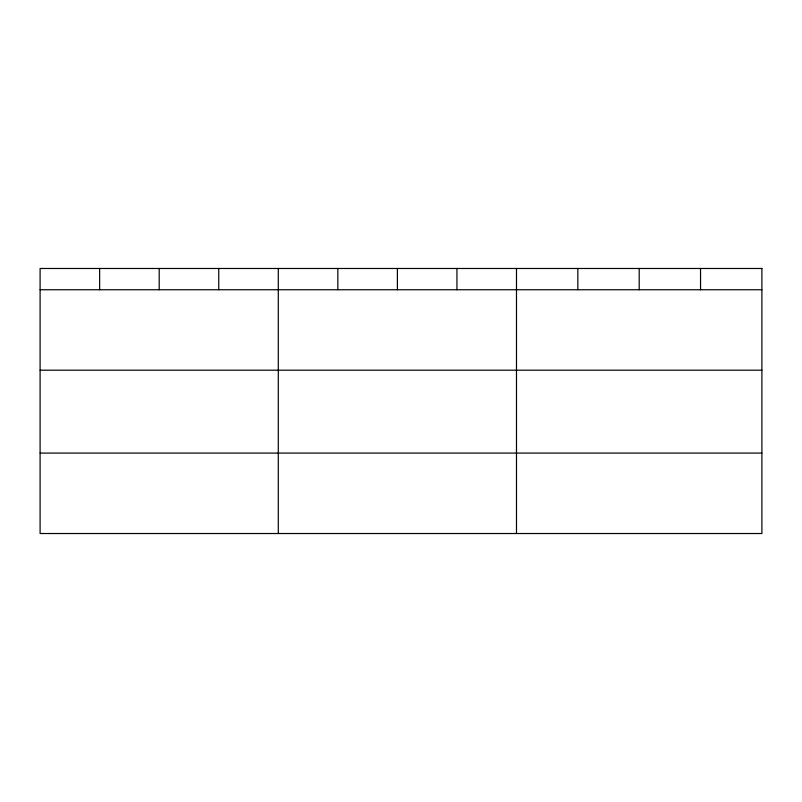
<?xml version="1.0" encoding="UTF-8"?>
<svg xmlns="http://www.w3.org/2000/svg" width="802" height="802" viewBox="0 0 802 802"><rect width="100%" height="100%" fill="white"/><g stroke="black" fill="none" stroke-linecap="round" stroke-linejoin="round"><path stroke-width="1.2" d="M40.1 289.743L761.9 289.743M40.1 370.193L761.9 370.193M40.1 453.08L761.9 453.08M700.547 268.48L700.547 289.743M639.194 268.48L639.194 289.743M577.841 268.48L577.841 289.743M516.488 268.48L516.488 533.52M456.94 268.48L456.94 289.743M397.391 268.48L397.391 289.743M337.842 268.48L337.842 289.743M278.294 268.48L278.294 533.52M218.745 268.48L218.745 289.743M159.197 268.48L159.197 289.743M99.648 268.48L99.648 289.743M761.9 268.48L40.1 268.48L40.1 533.52L761.9 533.52L761.9 268.48"/></g></svg>
